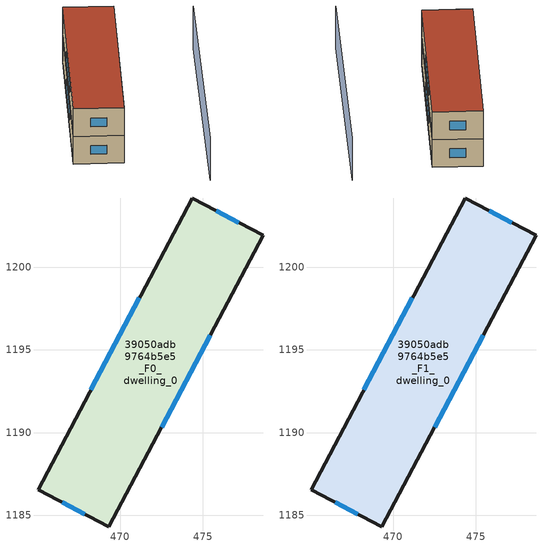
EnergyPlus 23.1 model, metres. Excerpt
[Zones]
39050adb9764b5e5_F0_dwelling_0
 floor ground (EU_floor_Construction): 478.64,1201.93 469.31,1184.29 465.03,1186.55 474.36,1204.19 z0
 wall outside (EU_wall_Construction): 474.36,1204.19 465.03,1186.55 469.31,1184.29 478.64,1201.93 474.36,1204.19 z0:3
 window (EU_Window_Construction): 471.17,1198.15 468.22,1192.59 / 477.18,1202.7 475.83,1203.42 / 472.5,1190.33 475.45,1195.89 / 466.49,1185.78 467.84,1185.07 z1.03:1.97
39050adb9764b5e5_F1_dwelling_0
 floor to 39050adb9764b5e5_F0_dwelling_0 (EU_floor_Construction): 478.64,1201.93 469.31,1184.29 465.03,1186.55 474.36,1204.19 z3
 wall outside (EU_wall_Construction): 474.36,1204.19 465.03,1186.55 469.31,1184.29 478.64,1201.93 474.36,1204.19 z3:6
 window (EU_Window_Construction): 471.17,1198.15 468.22,1192.59 / 477.18,1202.7 475.83,1203.42 / 472.5,1190.33 475.45,1195.89 / 466.49,1185.78 467.84,1185.07 z4.03:4.97
 roof outside (EU_roof_Construction): 469.31,1184.29 478.64,1201.93 474.36,1204.19 465.03,1186.55 z6
shading: 474.64,1177.25 486.41,1200.16 z0:4.6
[Building]
EU S2 Campaign: North Axis=0; Terrain=City; Solar Distribution=FullExterior
[Site:Location]
Cape.Town.Intl.AP: Latitude=-33.965; Longitude=18.602; Time Zone=2; Elevation=46
[SizingPeriod:WeatherFileDays]
AnnualSizingPeriod: Begin Month=1; Begin Day of Month=1; End Month=12; End Day of Month=31; Day of Week for Start Day=Monday; Use Weather File Daylight Saving Period=No; Use Weather File Rain and Snow Indicators=No
[MATERIAL]
EU_InternalMass_Material: Roughness=MediumRough; Thickness=0.1; Conductivity=1; Density=1800; Specific Heat=900; Thermal Absorptance=0.9; Solar Absorptance=0.7; Visible Absorptance=0.7
[MATERIAL:NOMASS] Roughness=MediumRough; Thermal Absorptance=0.9; Solar Absorptance=0.7; Visible Absorptance=0.7
Name | Thermal Resistance
EU_wall_NoMass | 0.493876
EU_roof_NoMass | 0.449382
EU_floor_NoMass | 1.25
[WINDOWMATERIAL:SIMPLEGLAZINGSYSTEM]
EU_Window_SimpleGlazing: UFactor=4.4; Solar Heat Gain Coefficient=0.85; Visible Transmittance=0.85
[CONSTRUCTION]
EU_wall_Construction: EU_wall_NoMass
EU_roof_Construction: EU_roof_NoMass
EU_floor_Construction: EU_floor_NoMass
EU_Window_Construction: EU_Window_SimpleGlazing
EU_InternalMass_Construction: EU_InternalMass_Material
[ZONE] Type=1; Multiplier=1; Ceiling Height=autocalculate; Floor Area=autocalculate; Part of Total Floor Area=Yes
Name | Volume
39050adb9764b5e5_F0_dwelling_0 | 289.868
39050adb9764b5e5_F1_dwelling_0 | 289.869
[INTERNALMASS] Construction=EU_InternalMass_Construction; Surface Area=96.6228
Name | Zone or ZoneList
39050adb9764b5e5_F0_dwelling_0_EU_InternalMass | 39050adb9764b5e5_F0_dwelling_0
39050adb9764b5e5_F1_dwelling_0_EU_InternalMass | 39050adb9764b5e5_F1_dwelling_0
[OTHEREQUIPMENT] Fuel Type=Electricity; Design Level Calculation Method=Watts/Area; Power per Zone Floor Area=1; Fraction Latent=0; Fraction Radiant=0; Fraction Lost=0; Carbon Dioxide Generation Rate=0; EndUse Subcategory=EU_Step8_InternalGains
Name | Zone or ZoneList or Space or SpaceList | Schedule
EU_Step8_InternalGain_39050adb9764b5e5_F0_dwelling_0_f000 | 39050adb9764b5e5_F0_dwelling_0 | EU_Step8_GainSchedule_39050adb9764b5e5_F0_dwelling_0_f000
EU_Step8_InternalGain_39050adb9764b5e5_F1_dwelling_0_f000 | 39050adb9764b5e5_F1_dwelling_0 | EU_Step8_GainSchedule_39050adb9764b5e5_F1_dwelling_0_f000
[ZONEVENTILATION:DESIGNFLOWRATE] Schedule=EU_AlwaysOn; Design Flow Rate Calculation Method=AirChanges/Hour; Air Changes per Hour=0.64; Ventilation Type=Natural; Fan Pressure Rise=0; Fan Total Efficiency=1; Constant Term Coefficient=1; Temperature Term Coefficient=0; Velocity Term Coefficient=0; Velocity Squared Term Coefficient=0; Minimum Indoor Temperature=-100; Maximum Indoor Temperature=100; Delta Temperature=-100; Minimum Outdoor Temperature=-100; Maximum Outdoor Temperature=100; Maximum Wind Speed=40
Name | Zone or ZoneList or Space or SpaceList
EU_ConstantAir_39050adb9764b5e5_F0_dwelling_0 | 39050adb9764b5e5_F0_dwelling_0
EU_ConstantAir_39050adb9764b5e5_F1_dwelling_0 | 39050adb9764b5e5_F1_dwelling_0
[HVACTEMPLATE:THERMOSTAT] Constant Heating Setpoint=20; Constant Cooling Setpoint=50
EU_HeatOnly_39050adb9764b5e5_F0_dwelling_0; EU_HeatOnly_39050adb9764b5e5_F1_dwelling_0
[HVACTEMPLATE:ZONE:IDEALLOADSAIRSYSTEM] System Availability Schedule=EU_AlwaysOn; Maximum Heating Supply Air Temperature=50; Minimum Cooling Supply Air Temperature=13; Maximum Heating Supply Air Humidity Ratio=0.0156; Minimum Cooling Supply Air Humidity Ratio=0.0077; Heating Limit=NoLimit; Cooling Limit=NoLimit; Heating Availability Schedule=EU_AlwaysOn; Cooling Availability Schedule=EU_CoolingOff; Dehumidification Control Type=ConstantSensibleHeatRatio; Cooling Sensible Heat Ratio=0.7; Dehumidification Setpoint=60; Humidification Control Type=None; Humidification Setpoint=30; Outdoor Air Method=None; Outdoor Air Flow Rate per Person=0.00944; Outdoor Air Flow Rate per Zone Floor Area=0; Outdoor Air Flow Rate per Zone=0; Demand Controlled Ventilation Type=None; Outdoor Air Economizer Type=NoEconomizer; Heat Recovery Type=None; Sensible Heat Recovery Effectiveness=0.7; Latent Heat Recovery Effectiveness=0.65
Name | Template Thermostat
39050adb9764b5e5_F0_dwelling_0 | EU_HeatOnly_39050adb9764b5e5_F0_dwelling_0
39050adb9764b5e5_F1_dwelling_0 | EU_HeatOnly_39050adb9764b5e5_F1_dwelling_0
[SIZING:ZONE] Zone Cooling Design Supply Air Temperature Input Method=SupplyAirTemperature; Zone Cooling Design Supply Air Temperature=13; Zone Heating Design Supply Air Temperature Input Method=SupplyAirTemperature; Zone Heating Design Supply Air Temperature=50; Zone Cooling Design Supply Air Humidity Ratio=0.008; Zone Heating Design Supply Air Humidity Ratio=0.008; Cooling Design Air Flow Method=DesignDay; Cooling Design Air Flow Rate=0; Cooling Minimum Air Flow per Zone Floor Area=0.000762; Cooling Minimum Air Flow=0; Cooling Minimum Air Flow Fraction=0.2; Heating Design Air Flow Method=DesignDay; Heating Design Air Flow Rate=0; Heating Maximum Air Flow per Zone Floor Area=0.002032; Heating Maximum Air Flow=0.141576; Heating Maximum Air Flow Fraction=0.3; Account for Dedicated Outdoor Air System=No; Dedicated Outdoor Air System Control Strategy=NeutralSupplyAir; Dedicated Outdoor Air Low Setpoint Temperature for Design=autosize; Dedicated Outdoor Air High Setpoint Temperature for Design=autosize; Zone Load Sizing Method=Sensible Load Only No Latent Load; Zone Latent Cooling Design Supply Air Humidity Ratio Input Method=HumidityRatioDifference; Zone Cooling Design Supply Air Humidity Ratio Difference=0.005; Zone Latent Heating Design Supply Air Humidity Ratio Input Method=HumidityRatioDifference; Zone Humidification Design Supply Air Humidity Ratio Difference=0.005
39050adb9764b5e5_F0_dwelling_0; 39050adb9764b5e5_F1_dwelling_0
[SCHEDULE:CONSTANT]
Name | Hourly Value
EU_AlwaysOn | 1
EU_CoolingOff | 0
[SCHEDULE:FILE] Column Number=1; Rows to Skip at Top=0; Number of Hours of Data=8760; Column Separator=Comma; Interpolate to Timestep=No; Minutes per Item=60; Adjust Schedule for Daylight Savings=Yes
Name | File
EU_Step8_GainSchedule_39050adb9764b5e5_F0_dwelling_0_f000 | ../../schedules/39050adb9764b5e5/39050adb9764b5e5_F0_dwelling_0_f000_gain.csv
EU_Step8_GainSchedule_39050adb9764b5e5_F1_dwelling_0_f000 | ../../schedules/39050adb9764b5e5/39050adb9764b5e5_F1_dwelling_0_f000_gain.csv
